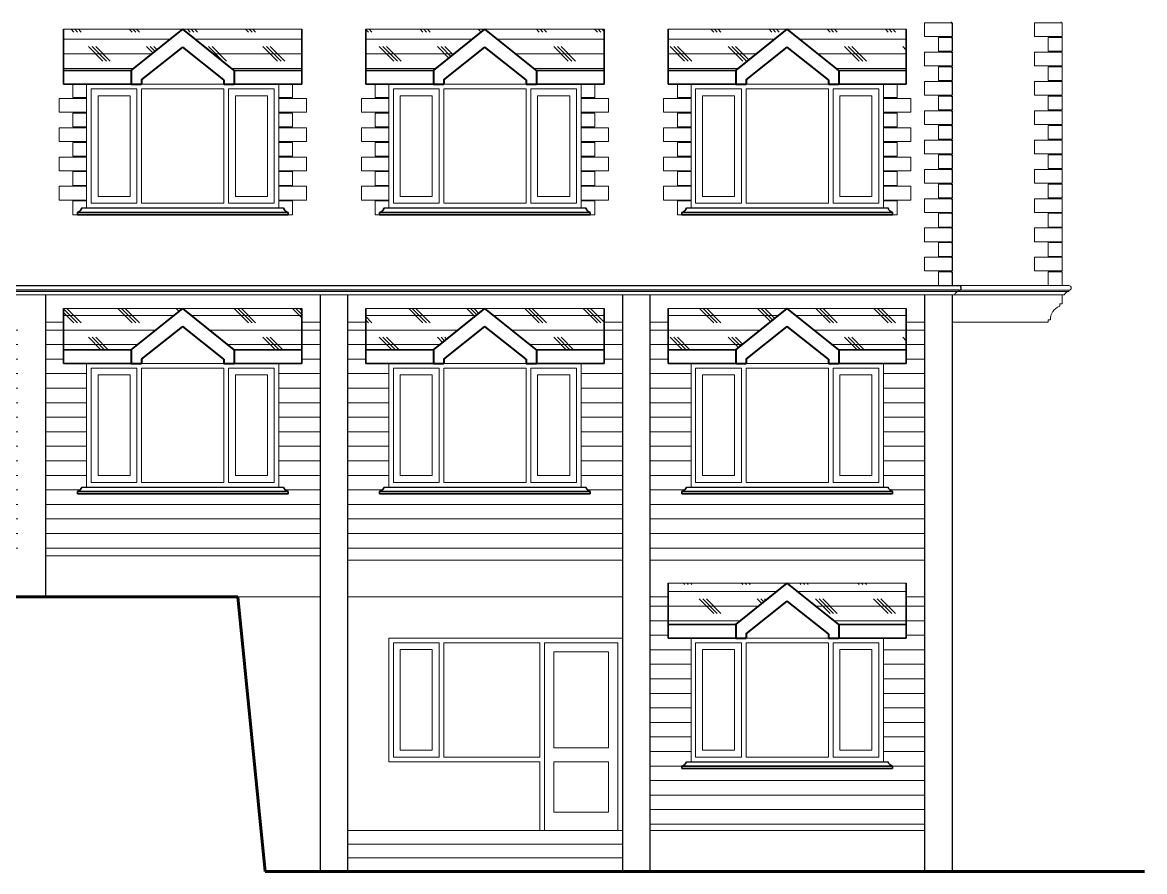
# Model space of a CAD drawing. Header units: millimetres. Extents: x -43527 to -16485, y 19062 to 36467.
# Drawn here: x -39069 to -37844, y 34730 to 35658 of the extents above; entities that cross this region are included whole.
import ezdxf

# ---------------------------------------------------------------- set-up
doc = ezdxf.new("R2010")
doc.units = ezdxf.units.MM
doc.header["$LTSCALE"] = 10
for name, color, linetype, lineweight in [('35', 140, 'Continuous', 35), ('ELE-1', 200, 'Continuous', 25), ('elevation', 2, 'Continuous', 20), ('TEXT', 6, 'Continuous', 25), ('THI.', 5, 'Continuous', 60), ('THIN', 241, 'Continuous', 5), ('THIN-2', 54, 'Continuous', 9), ('WALL', 4, 'Continuous', 40), ('WALL  HATCH', 8, 'Continuous', 5), ('WIN', 1, 'Continuous', 20)]:
    doc.layers.add(name, color=color, linetype=linetype, lineweight=lineweight)

msp = doc.modelspace()

# ---------------------------------------------------------------- hatches: boundary and pattern name
at = {"layer": 'THIN'}
h = msp.add_hatch(dxfattribs=at)
h.set_pattern_fill('CORK', color=256, scale=5, style=0)
h.set_pattern_definition([(0, (0, 0), (0, 15.875), []), (135, (7.938, -7.938), (-31.750014, -31.750014), [22.45065, -22.45065]), (135, (11.906, -7.938), (-31.750014, -31.750014), [22.45065, -22.45065]), (135, (15.875, -7.938), (-31.750014, -31.750014), [22.45065, -22.45065])])
h.paths.add_polyline_path([(-39883.992, 35650.359), (-40013.992, 35650.359), (-40013.992, 35605.359), (-39940.192, 35605.359)])
h.paths.add_polyline_path([(-39753.992, 35650.359), (-39883.992, 35650.359), (-39827.793, 35605.359), (-39753.992, 35605.359)])
h.paths.add_polyline_path([(-39553.992, 35650.359), (-39683.992, 35650.359), (-39683.992, 35605.359), (-39610.192, 35605.359)])
h.paths.add_polyline_path([(-39423.992, 35650.359), (-39553.992, 35650.359), (-39497.793, 35605.359), (-39423.992, 35605.359)])
h.paths.add_polyline_path([(-39223.992, 35650.359), (-39353.992, 35650.359), (-39353.992, 35605.359), (-39280.192, 35605.359)])
h.paths.add_polyline_path([(-39093.992, 35650.359), (-39223.992, 35650.359), (-39167.793, 35605.359), (-39093.992, 35605.359)])
h.paths.add_polyline_path([(-40108.992, 35650.359), (-40178.992, 35650.359), (-40122.793, 35605.359), (-40108.992, 35605.359)])
h.paths.add_polyline_path([(-40178.992, 35650.359), (-40248.992, 35650.359), (-40248.992, 35605.359), (-40235.192, 35605.359)])
h.paths.add_polyline_path([(-38893.992, 35650.359), (-39023.992, 35650.359), (-39023.992, 35605.359), (-38950.192, 35605.359)])
h.paths.add_polyline_path([(-38763.992, 35650.359), (-38893.992, 35650.359), (-38837.793, 35605.359), (-38763.992, 35605.359)])
h.paths.add_polyline_path([(-38563.992, 35650.359), (-38693.992, 35650.359), (-38693.992, 35605.359), (-38620.192, 35605.359)])
h.paths.add_polyline_path([(-38433.992, 35650.359), (-38563.992, 35650.359), (-38507.793, 35605.359), (-38433.992, 35605.359)])
h.paths.add_polyline_path([(-38233.992, 35650.359), (-38363.992, 35650.359), (-38363.992, 35605.359), (-38290.192, 35605.359)])
h.paths.add_polyline_path([(-38103.992, 35650.359), (-38233.992, 35650.359), (-38177.793, 35605.359), (-38103.992, 35605.359)])
h.paths.add_polyline_path([(-38103.992, 35345.359), (-38233.992, 35345.359), (-38177.793, 35300.359), (-38103.992, 35300.359)])
h.paths.add_polyline_path([(-38233.992, 35345.359), (-38363.992, 35345.359), (-38363.992, 35300.359), (-38290.192, 35300.359)])
h.paths.add_polyline_path([(-38433.992, 35345.359), (-38563.992, 35345.359), (-38507.793, 35300.359), (-38433.992, 35300.359)])
h.paths.add_polyline_path([(-38563.992, 35345.359), (-38693.992, 35345.359), (-38693.992, 35300.359), (-38620.192, 35300.359)])
h.paths.add_polyline_path([(-38233.992, 35045.359), (-38363.992, 35045.359), (-38363.992, 35000.359), (-38290.192, 35000.359)])
h.paths.add_polyline_path([(-38103.992, 35045.359), (-38233.992, 35045.359), (-38177.793, 35000.359), (-38103.992, 35000.359)])
h.paths.add_polyline_path([(-38763.992, 35345.359), (-38893.992, 35345.359), (-38837.793, 35300.359), (-38763.992, 35300.359)])
h.paths.add_polyline_path([(-38893.992, 35345.359), (-39023.992, 35345.359), (-39023.992, 35300.359), (-38950.192, 35300.359)])
h.paths.add_polyline_path([(-39093.992, 35345.359), (-39223.992, 35345.359), (-39167.793, 35300.359), (-39093.992, 35300.359)])
h.paths.add_polyline_path([(-39223.992, 35345.359), (-39353.992, 35345.359), (-39353.992, 35300.359), (-39280.192, 35300.359)])
h.paths.add_polyline_path([(-39423.992, 35345.359), (-39553.992, 35345.359), (-39497.793, 35300.359), (-39423.992, 35300.359)])
h.paths.add_polyline_path([(-39553.992, 35345.359), (-39683.992, 35345.359), (-39683.992, 35300.359), (-39610.192, 35300.359)])
h.paths.add_polyline_path([(-39753.992, 35345.359), (-39883.992, 35345.359), (-39827.793, 35300.359), (-39753.992, 35300.359)])
h.paths.add_polyline_path([(-39883.992, 35345.359), (-40013.992, 35345.359), (-40013.992, 35300.359), (-39940.192, 35300.359)])
h.paths.add_polyline_path([(-40108.992, 35345.359), (-40178.992, 35345.359), (-40122.793, 35300.359), (-40108.992, 35300.359)])
h.paths.add_polyline_path([(-40178.992, 35345.359), (-40248.992, 35345.359), (-40248.992, 35300.359), (-40235.192, 35300.359)])
at = {"layer": 'WALL  HATCH'}
h = msp.add_hatch(dxfattribs=at)
h.set_pattern_fill('LINE', color=256, scale=5, style=0)
h.paths.add_polyline_path([(-39403.992, 35330.359), (-39423.992, 35330.359), (-39423.992, 35300.359), (-39423.992, 35285.359), (-39448.992, 35285.359), (-39448.992, 35150.359), (-39443.992, 35150.359, 0.27214466), (-39438.992, 35145.359), (-39438.992, 35142.859), (-39668.992, 35142.859), (-39668.992, 35145.359, 0.27214466), (-39663.992, 35150.359), (-39658.992, 35150.359), (-39658.992, 35285.359), (-39683.992, 35285.359), (-39683.992, 35300.359), (-39683.992, 35330.359), (-39703.992, 35330.359), (-39703.992, 35075.359), (-39403.992, 35075.359)])
h.paths.add_polyline_path([(-39073.992, 35330.359), (-39093.992, 35330.359), (-39093.992, 35300.359), (-39093.992, 35285.359), (-39118.992, 35285.359), (-39118.992, 35150.359), (-39113.992, 35150.359, 0.27214466), (-39108.992, 35145.359), (-39108.992, 35142.859), (-39338.992, 35142.859), (-39338.992, 35145.359, 0.27214466), (-39333.992, 35150.359), (-39328.992, 35150.359), (-39328.992, 35285.359), (-39353.992, 35285.359), (-39353.992, 35300.359), (-39353.992, 35330.359), (-39373.992, 35330.359), (-39373.992, 35075.359), (-39073.992, 35075.359)])
h.paths.add_polyline_path([(-38743.992, 35330.359), (-38763.992, 35330.359), (-38763.992, 35300.359), (-38763.992, 35285.359), (-38788.992, 35285.359), (-38788.992, 35150.359), (-38783.992, 35150.359, 0.27214466), (-38778.992, 35145.359), (-38778.992, 35142.859), (-39008.992, 35142.859), (-39008.992, 35145.359, 0.27214466), (-39003.992, 35150.359), (-38998.992, 35150.359), (-38998.992, 35285.359), (-39023.992, 35285.359), (-39023.992, 35300.359), (-39023.992, 35330.359), (-39043.992, 35330.359), (-39043.992, 35075.359), (-38743.992, 35075.359)])
h = msp.add_hatch(dxfattribs=at)
h.set_pattern_fill('LINE', color=256, scale=5, style=0)
h.paths.add_polyline_path([(-38083.992, 35330.359), (-38103.992, 35330.359), (-38103.992, 35300.359), (-38103.992, 35285.359), (-38128.992, 35285.359), (-38128.992, 35150.359), (-38123.992, 35150.359, 0.27214466), (-38118.992, 35145.359), (-38118.992, 35142.859), (-38348.992, 35142.859), (-38348.992, 35145.359, 0.27214466), (-38343.992, 35150.359), (-38338.992, 35150.359), (-38338.992, 35285.359), (-38363.992, 35285.359), (-38363.992, 35300.359), (-38363.992, 35330.359), (-38383.992, 35330.359), (-38383.992, 35070.359), (-38083.992, 35070.359)])
h.paths.add_polyline_path([(-38413.992, 35330.359), (-38433.992, 35330.359), (-38433.992, 35300.359), (-38433.992, 35285.359), (-38458.992, 35285.359), (-38458.992, 35150.359), (-38453.992, 35150.359, 0.27214466), (-38448.992, 35145.359), (-38448.992, 35142.859), (-38678.992, 35142.859), (-38678.992, 35145.359, 0.27214466), (-38673.992, 35150.359), (-38668.992, 35150.359), (-38668.992, 35285.359), (-38693.992, 35285.359), (-38693.992, 35300.359), (-38693.992, 35330.359), (-38713.992, 35330.359), (-38713.992, 35070.359), (-38413.992, 35070.359)])
h.paths.add_polyline_path([(-38083.992, 35030.359), (-38103.992, 35030.359), (-38103.992, 35000.359), (-38103.992, 34985.359), (-38128.992, 34985.359), (-38128.992, 34850.359), (-38123.992, 34850.359, 0.27214466), (-38118.992, 34845.359), (-38118.992, 34842.859), (-38348.992, 34842.859), (-38348.992, 34845.359, 0.27214466), (-38343.992, 34850.359), (-38338.992, 34850.359), (-38338.992, 34985.359), (-38363.992, 34985.359), (-38363.992, 35000.359), (-38363.992, 35030.359), (-38383.992, 35030.359), (-38383.992, 34775.359), (-38083.992, 34775.359)])

# ---------------------------------------------------------------- linework, layer by layer
at = {"layer": '35'}
for p, q in [((-39023.992, 35605.359), (-39023.992, 35650.359)), ((-38763.992, 35605.359), (-38763.992, 35650.359)), ((-38693.992, 35605.359), (-38693.992, 35650.359)), ((-38433.992, 35605.359), (-38433.992, 35650.359)), ((-38363.992, 35605.359), (-38363.992, 35650.359)), ((-38103.992, 35605.359), (-38103.992, 35650.359)), ((-39023.992, 35605.359), (-39023.992, 35590.359)), ((-39023.992, 35605.359), (-38950.192, 35605.359)), ((-38837.793, 35605.359), (-38763.992, 35605.359)), ((-38763.992, 35605.359), (-38763.992, 35590.359)), ((-38693.992, 35605.359), (-38693.992, 35590.359)), ((-38693.992, 35605.359), (-38620.192, 35605.359)), ((-38507.793, 35605.359), (-38433.992, 35605.359)), ((-38433.992, 35605.359), (-38433.992, 35590.359)), ((-38363.992, 35605.359), (-38363.992, 35590.359)), ((-38363.992, 35605.359), (-38290.192, 35605.359)), ((-38177.793, 35605.359), (-38103.992, 35605.359)), ((-38103.992, 35605.359), (-38103.992, 35590.359)), ((-39023.992, 35590.359), (-38950.192, 35590.359)), ((-38998.992, 35590.359), (-38950.192, 35590.359)), ((-38837.793, 35590.359), (-38788.992, 35590.359)), ((-38837.793, 35590.359), (-38763.992, 35590.359)), ((-38693.992, 35590.359), (-38620.192, 35590.359)), ((-38668.992, 35590.359), (-38620.192, 35590.359)), ((-38507.793, 35590.359), (-38458.992, 35590.359)), ((-38507.793, 35590.359), (-38433.992, 35590.359)), ((-38363.992, 35590.359), (-38290.192, 35590.359)), ((-38338.992, 35590.359), (-38290.192, 35590.359)), ((-38177.793, 35590.359), (-38128.992, 35590.359)), ((-38177.793, 35590.359), (-38103.992, 35590.359)), ((-39008.992, 35450.359), (-38778.992, 35450.359)), ((-39008.992, 35450.359), (-39008.992, 35447.859)), ((-39008.992, 35447.859), (-38778.992, 35447.859)), ((-38778.992, 35450.359), (-38778.992, 35447.859)), ((-38678.992, 35450.359), (-38448.992, 35450.359)), ((-38678.992, 35450.359), (-38678.992, 35447.859)), ((-38678.992, 35447.859), (-38448.992, 35447.859)), ((-38448.992, 35450.359), (-38448.992, 35447.859)), ((-38348.992, 35450.359), (-38118.992, 35450.359)), ((-38348.992, 35450.359), (-38348.992, 35447.859)), ((-38348.992, 35447.859), (-38118.992, 35447.859)), ((-38118.992, 35450.359), (-38118.992, 35447.859)), ((-39023.992, 35300.359), (-39023.992, 35345.359)), ((-38763.992, 35300.359), (-38763.992, 35345.359)), ((-38693.992, 35300.359), (-38693.992, 35345.359)), ((-38433.992, 35300.359), (-38433.992, 35345.359)), ((-38363.992, 35300.359), (-38363.992, 35345.359)), ((-38103.992, 35300.359), (-38103.992, 35345.359)), ((-39023.992, 35300.359), (-39023.992, 35285.359)), ((-39023.992, 35300.359), (-38950.192, 35300.359)), ((-38837.793, 35300.359), (-38763.992, 35300.359)), ((-38763.992, 35300.359), (-38763.992, 35285.359)), ((-38693.992, 35300.359), (-38693.992, 35285.359)), ((-38693.992, 35300.359), (-38620.192, 35300.359)), ((-38507.793, 35300.359), (-38433.992, 35300.359)), ((-38433.992, 35300.359), (-38433.992, 35285.359)), ((-38363.992, 35300.359), (-38290.192, 35300.359)), ((-38363.992, 35300.359), (-38363.992, 35285.359)), ((-38177.793, 35300.359), (-38103.992, 35300.359)), ((-38103.992, 35300.359), (-38103.992, 35285.359)), ((-39023.992, 35285.359), (-38950.192, 35285.359)), ((-38998.992, 35285.359), (-38950.192, 35285.359)), ((-38837.793, 35285.359), (-38788.992, 35285.359)), ((-38837.793, 35285.359), (-38763.992, 35285.359)), ((-38693.992, 35285.359), (-38620.192, 35285.359)), ((-38668.992, 35285.359), (-38620.192, 35285.359)), ((-38507.793, 35285.359), (-38458.992, 35285.359)), ((-38507.793, 35285.359), (-38433.992, 35285.359)), ((-38363.992, 35285.359), (-38290.192, 35285.359)), ((-38177.793, 35285.359), (-38103.992, 35285.359)), ((-39008.992, 35145.359), (-38778.992, 35145.359)), ((-39008.992, 35145.359), (-39008.992, 35142.859)), ((-39008.992, 35142.859), (-38778.992, 35142.859)), ((-38778.992, 35145.359), (-38778.992, 35142.859)), ((-38678.992, 35145.359), (-38448.992, 35145.359)), ((-38678.992, 35145.359), (-38678.992, 35142.859)), ((-38678.992, 35142.859), (-38448.992, 35142.859)), ((-38448.992, 35145.359), (-38448.992, 35142.859)), ((-38348.992, 35145.359), (-38118.992, 35145.359)), ((-38348.992, 35145.359), (-38348.992, 35142.859)), ((-38348.992, 35142.859), (-38118.992, 35142.859)), ((-38118.992, 35145.359), (-38118.992, 35142.859)), ((-38363.992, 35000.359), (-38363.992, 35045.359)), ((-38103.992, 35000.359), (-38103.992, 35045.359)), ((-38363.992, 35000.359), (-38290.192, 35000.359)), ((-38363.992, 35000.359), (-38363.992, 34985.359)), ((-38177.793, 35000.359), (-38103.992, 35000.359)), ((-38103.992, 35000.359), (-38103.992, 34985.359)), ((-38363.992, 34985.359), (-38290.192, 34985.359)), ((-38338.992, 34985.359), (-38290.192, 34985.359)), ((-38177.793, 34985.359), (-38103.992, 34985.359)), ((-38177.793, 34985.359), (-38128.992, 34985.359)), ((-38348.992, 34845.359), (-38118.992, 34845.359)), ((-38348.992, 34845.359), (-38348.992, 34842.859)), ((-38348.992, 34842.859), (-38118.992, 34842.859)), ((-38118.992, 34845.359), (-38118.992, 34842.859))]:
    msp.add_line(p, q, dxfattribs=at)
for centre, start, end in [((-39010.745, 35457.112), 284.551912, 345.448088), ((-38777.239, 35457.112), 194.551912, 255.448088), ((-38680.745, 35457.112), 284.551912, 345.448088), ((-38447.239, 35457.112), 194.551912, 255.448088), ((-38350.745, 35457.112), 284.551912, 345.448088), ((-38117.239, 35457.112), 194.551912, 255.448088), ((-39010.745, 35152.112), 284.551912, 345.448088), ((-38777.239, 35152.112), 194.551912, 255.448088), ((-38680.745, 35152.112), 284.551912, 345.448088), ((-38447.239, 35152.112), 194.551912, 255.448088), ((-38350.745, 35152.112), 284.551912, 345.448088), ((-38117.239, 35152.112), 194.551912, 255.448088), ((-38350.745, 34852.112), 284.551912, 345.448088), ((-38117.239, 34852.112), 194.551912, 255.448088)]:
    msp.add_arc(centre, 6.977, start, end, dxfattribs=at)
at = {"layer": 'ELE-1'}
for p, q in [((-38054.992, 35658.359), (-38054.992, 35657.359)), ((-38054.992, 35657.359), (-38053.992, 35657.359)), ((-38053.992, 35657.359), (-38053.992, 35642.359)), ((-38053.992, 35652.561), (-38053.992, 35652.561)), ((-38054.992, 35642.359), (-38054.992, 35641.359)), ((-38054.992, 35642.359), (-38053.992, 35642.359)), ((-38054.992, 35641.359), (-38053.992, 35641.359)), ((-38053.992, 35641.359), (-38053.992, 35626.359)), ((-38054.992, 35626.359), (-38053.992, 35626.359)), ((-38054.992, 35626.359), (-38054.992, 35625.359)), ((-38054.992, 35625.359), (-38053.992, 35625.359)), ((-38053.992, 35625.359), (-38053.992, 35610.359)), ((-38054.992, 35610.359), (-38053.992, 35610.359)), ((-38054.992, 35610.359), (-38054.992, 35609.359)), ((-38054.992, 35609.359), (-38053.992, 35609.359)), ((-38053.992, 35609.359), (-38053.992, 35594.359)), ((-38054.992, 35594.359), (-38053.992, 35594.359)), ((-38054.992, 35594.359), (-38054.992, 35593.359)), ((-38054.992, 35593.359), (-38053.992, 35593.359)), ((-38053.992, 35593.359), (-38053.992, 35578.359)), ((-38054.992, 35578.359), (-38054.992, 35577.359)), ((-38054.992, 35578.359), (-38053.992, 35578.359)), ((-38054.992, 35577.359), (-38053.992, 35577.359)), ((-38053.992, 35577.359), (-38053.992, 35562.359)), ((-38054.992, 35562.359), (-38053.992, 35562.359)), ((-38054.992, 35562.359), (-38054.992, 35561.359)), ((-38054.992, 35561.359), (-38053.992, 35561.359)), ((-38053.992, 35561.359), (-38053.992, 35546.359)), ((-38054.992, 35546.359), (-38054.992, 35545.359)), ((-38054.992, 35546.359), (-38053.992, 35546.359)), ((-38054.992, 35545.359), (-38053.992, 35545.359)), ((-38053.992, 35545.359), (-38053.992, 35530.359)), ((-38054.992, 35530.359), (-38053.992, 35530.359)), ((-38054.992, 35530.359), (-38054.992, 35529.359)), ((-38054.992, 35529.359), (-38053.992, 35529.359)), ((-38053.992, 35529.359), (-38053.992, 35514.359)), ((-38054.992, 35514.359), (-38054.992, 35513.359)), ((-38054.992, 35514.359), (-38053.992, 35514.359)), ((-38054.992, 35513.359), (-38053.992, 35513.359)), ((-38053.992, 35513.359), (-38053.992, 35498.359)), ((-38054.992, 35498.359), (-38054.992, 35497.359)), ((-38054.992, 35498.359), (-38053.992, 35498.359)), ((-38054.992, 35497.359), (-38053.992, 35497.359)), ((-38053.992, 35497.359), (-38053.992, 35482.359)), ((-38054.992, 35482.359), (-38054.992, 35481.359)), ((-38054.992, 35482.359), (-38053.992, 35482.359)), ((-38054.992, 35481.359), (-38053.992, 35481.359)), ((-38053.992, 35481.359), (-38053.992, 35466.359)), ((-38054.992, 35466.359), (-38054.992, 35465.359)), ((-38054.992, 35466.359), (-38053.992, 35466.359)), ((-38054.992, 35465.359), (-38053.992, 35465.359)), ((-38053.992, 35465.359), (-38053.992, 35450.359)), ((-38054.992, 35450.359), (-38054.992, 35449.359)), ((-38054.992, 35450.359), (-38053.992, 35450.359)), ((-38054.992, 35449.359), (-38053.992, 35449.359)), ((-38053.992, 35449.359), (-38053.992, 35434.359)), ((-38054.992, 35434.359), (-38054.992, 35433.359)), ((-38054.992, 35434.359), (-38053.992, 35434.359)), ((-38054.992, 35433.359), (-38053.992, 35433.359)), ((-38053.992, 35433.359), (-38053.992, 35418.359)), ((-38054.992, 35418.359), (-38053.992, 35418.359)), ((-38054.992, 35418.359), (-38054.992, 35417.359)), ((-38054.992, 35417.359), (-38053.992, 35417.359)), ((-38053.992, 35417.359), (-38053.992, 35402.359)), ((-38054.992, 35402.359), (-38053.992, 35402.359)), ((-38054.992, 35402.359), (-38054.992, 35401.359)), ((-38054.992, 35401.359), (-38053.992, 35401.359)), ((-38053.992, 35401.359), (-38053.992, 35386.359)), ((-38054.992, 35386.359), (-38053.992, 35386.359)), ((-38054.992, 35386.359), (-38054.992, 35385.359)), ((-38054.992, 35385.359), (-38053.992, 35385.359)), ((-38053.992, 35385.359), (-38053.992, 35370.359)), ((-40071.492, 35370.359), (-38046.492, 35370.359)), ((-38046.492, 35365.359), (-40071.492, 35365.359)), ((-39043.992, 35360.359), (-39043.992, 35030.359)), ((-38743.992, 35360.359), (-38743.992, 34730.359)), ((-38713.992, 35360.359), (-38713.992, 34730.359)), ((-38413.992, 35360.359), (-38413.992, 34730.359)), ((-38383.992, 35360.359), (-38383.992, 34730.359)), ((-38083.992, 35360.359), (-38083.992, 34730.359)), ((-38053.992, 35360.359), (-38053.992, 34730.359))]:
    msp.add_line(p, q, dxfattribs=at)
msp.add_arc((-38046.492, 35367.859), 2.5, 270, 90, dxfattribs=at)
at = {"layer": 'elevation'}
for p, q in [((-37934.992, 35658.359), (-37934.992, 35657.359)), ((-37934.992, 35657.359), (-37933.992, 35657.359)), ((-37933.992, 35657.359), (-37933.992, 35642.359)), ((-38763.992, 35650.359), (-39023.992, 35650.359)), ((-38433.992, 35650.359), (-38693.992, 35650.359)), ((-38103.992, 35650.359), (-38363.992, 35650.359)), ((-37934.992, 35642.359), (-37933.992, 35642.359)), ((-37934.992, 35642.359), (-37934.992, 35641.359)), ((-37934.992, 35641.359), (-37933.992, 35641.359)), ((-37933.992, 35641.359), (-37933.992, 35626.359)), ((-37934.992, 35626.359), (-37934.992, 35625.359)), ((-37934.992, 35626.359), (-37933.992, 35626.359)), ((-37934.992, 35625.359), (-37933.992, 35625.359)), ((-37933.992, 35625.359), (-37933.992, 35610.359)), ((-37934.992, 35610.359), (-37934.992, 35609.359)), ((-37934.992, 35610.359), (-37933.992, 35610.359)), ((-37934.992, 35609.359), (-37933.992, 35609.359)), ((-37933.992, 35609.359), (-37933.992, 35594.359)), ((-37934.992, 35594.359), (-37934.992, 35593.359)), ((-37934.992, 35594.359), (-37933.992, 35594.359)), ((-37934.992, 35593.359), (-37933.992, 35593.359)), ((-37933.992, 35593.359), (-37933.992, 35578.359)), ((-37934.992, 35578.359), (-37933.992, 35578.359)), ((-37934.992, 35578.359), (-37934.992, 35577.359)), ((-37934.992, 35577.359), (-37933.992, 35577.359)), ((-37933.992, 35577.359), (-37933.992, 35562.359)), ((-37934.992, 35562.359), (-37934.992, 35561.359)), ((-37934.992, 35562.359), (-37933.992, 35562.359)), ((-37934.992, 35561.359), (-37933.992, 35561.359)), ((-37933.992, 35561.359), (-37933.992, 35546.359)), ((-37934.992, 35546.359), (-37934.992, 35545.359)), ((-37934.992, 35546.359), (-37933.992, 35546.359)), ((-37934.992, 35545.359), (-37933.992, 35545.359)), ((-37933.992, 35545.359), (-37933.992, 35530.359)), ((-37934.992, 35530.359), (-37934.992, 35529.359)), ((-37934.992, 35530.359), (-37933.992, 35530.359)), ((-37934.992, 35529.359), (-37933.992, 35529.359)), ((-37933.992, 35529.359), (-37933.992, 35514.359)), ((-37934.992, 35514.359), (-37933.992, 35514.359)), ((-37934.992, 35514.359), (-37934.992, 35513.359)), ((-37934.992, 35513.359), (-37933.992, 35513.359)), ((-37933.992, 35513.359), (-37933.992, 35498.359)), ((-37934.992, 35498.359), (-37933.992, 35498.359)), ((-37934.992, 35498.359), (-37934.992, 35497.359)), ((-37934.992, 35497.359), (-37933.992, 35497.359)), ((-37933.992, 35497.359), (-37933.992, 35482.359)), ((-37934.992, 35482.359), (-37933.992, 35482.359)), ((-37934.992, 35482.359), (-37934.992, 35481.359)), ((-37934.992, 35481.359), (-37933.992, 35481.359)), ((-37933.992, 35481.359), (-37933.992, 35466.359)), ((-38788.992, 35455.359), (-38998.992, 35455.359)), ((-38458.992, 35455.359), (-38668.992, 35455.359)), ((-38128.992, 35455.359), (-38338.992, 35455.359)), ((-37934.992, 35466.359), (-37933.992, 35466.359)), ((-37934.992, 35466.359), (-37934.992, 35465.359)), ((-37934.992, 35465.359), (-37933.992, 35465.359)), ((-37933.992, 35465.359), (-37933.992, 35450.359)), ((-37934.992, 35450.359), (-37933.992, 35450.359)), ((-37934.992, 35450.359), (-37934.992, 35449.359)), ((-37934.992, 35449.359), (-37933.992, 35449.359)), ((-37933.992, 35449.359), (-37933.992, 35434.359)), ((-37934.992, 35434.359), (-37933.992, 35434.359)), ((-37934.992, 35434.359), (-37934.992, 35433.359)), ((-37934.992, 35433.359), (-37933.992, 35433.359)), ((-37933.992, 35433.359), (-37933.992, 35418.359)), ((-37934.992, 35418.359), (-37934.992, 35417.359)), ((-37934.992, 35418.359), (-37933.992, 35418.359)), ((-37934.992, 35417.359), (-37933.992, 35417.359)), ((-37933.992, 35417.359), (-37933.992, 35402.359)), ((-37934.992, 35402.359), (-37934.992, 35401.359)), ((-37934.992, 35402.359), (-37933.992, 35402.359)), ((-37934.992, 35401.359), (-37933.992, 35401.359)), ((-37933.992, 35401.359), (-37933.992, 35386.359)), ((-37934.992, 35386.359), (-37934.992, 35385.359)), ((-37934.992, 35386.359), (-37933.992, 35386.359)), ((-37934.992, 35385.359), (-37933.992, 35385.359)), ((-37933.992, 35385.359), (-37933.992, 35370.359)), ((-38046.492, 35370.359), (-37926.492, 35370.359)), ((-38046.492, 35364.109), (-40071.492, 35364.109)), ((-40063.992, 35360.359), (-38051.492, 35360.359)), ((-38053.992, 35360.359), (-38051.492, 35360.359)), ((-38051.492, 35360.359), (-37931.492, 35360.359)), ((-37926.492, 35365.359), (-38046.492, 35365.359)), ((-38046.492, 35365.359), (-38046.492, 35364.109)), ((-37926.492, 35364.109), (-38046.492, 35364.109)), ((-37933.992, 35350.359), (-37933.992, 35360.359)), ((-37926.492, 35365.359), (-37926.492, 35364.109)), ((-38763.992, 35345.359), (-39023.992, 35345.359)), ((-38433.992, 35345.359), (-38693.992, 35345.359)), ((-38103.992, 35345.359), (-38363.992, 35345.359)), ((-37936.492, 35347.859), (-37936.492, 35350.359)), ((-37936.492, 35350.359), (-37933.992, 35350.359)), ((-37948.992, 35330.359), (-37948.992, 35332.859)), ((-37948.992, 35332.859), (-37946.492, 35332.859)), ((-39043.423, 35330.359), (-39023.423, 35330.359)), ((-38743.423, 35330.359), (-38763.423, 35330.359)), ((-38713.992, 35330.359), (-38693.992, 35330.359)), ((-38413.992, 35330.359), (-38433.992, 35330.359)), ((-38383.992, 35330.359), (-38363.992, 35330.359)), ((-38083.992, 35330.359), (-38103.992, 35330.359)), ((-38053.992, 35330.359), (-37948.992, 35330.359)), ((-38788.992, 35150.359), (-38998.992, 35150.359)), ((-38458.992, 35150.359), (-38668.992, 35150.359)), ((-38128.992, 35150.359), (-38338.992, 35150.359)), ((-38713.992, 35070.359), (-38413.992, 35070.359)), ((-38383.992, 35070.359), (-38083.992, 35070.359)), ((-38103.992, 35045.359), (-38363.992, 35045.359)), ((-38833.992, 35030.359), (-38743.992, 35030.359)), ((-38713.992, 35030.359), (-38413.992, 35030.359)), ((-38383.992, 35030.359), (-38363.992, 35030.359)), ((-38103.992, 35030.359), (-38083.992, 35030.359)), ((-38713.992, 34775.359), (-38413.992, 34775.359)), ((-38713.992, 34760.359), (-38413.992, 34760.359)), ((-38713.992, 34745.359), (-38413.992, 34745.359))]:
    msp.add_line(p, q, dxfattribs=at)
for centre, radius, start, end in [((-37926.492, 35367.859), 2.5, 270, 90), ((-38046.004, 35358.25), 5.88, 94.764372, 158.975424), ((-37926.004, 35358.25), 5.88, 94.764372, 158.975424), ((-37931.872, 35333.946), 14.66, 108.369372, 184.250493)]:
    msp.add_arc(centre, radius, start, end, dxfattribs=at)
at = {"layer": 'TEXT'}
for p, q in [((-39003.992, 35455.359), (-38783.992, 35455.359)), ((-38673.992, 35455.359), (-38453.992, 35455.359)), ((-38343.992, 35455.359), (-38123.992, 35455.359)), ((-39003.992, 35150.359), (-38783.992, 35150.359)), ((-38673.992, 35150.359), (-38453.992, 35150.359)), ((-38343.992, 35150.359), (-38123.992, 35150.359)), ((-38343.992, 34850.359), (-38123.992, 34850.359))]:
    msp.add_line(p, q, dxfattribs=at)
at = {"layer": 'THI.'}
for p, q in [((-40738.992, 35030.359), (-38833.992, 35030.359)), ((-38833.992, 35030.359), (-38803.992, 34730.359)), ((-38803.992, 34730.359), (-37843.891, 34730.359))]:
    msp.add_line(p, q, dxfattribs=at)
at = {"layer": 'THIN-2'}
for p, q in [((-38986.492, 35577.859), (-38986.492, 35467.859)), ((-38986.492, 35577.859), (-38951.492, 35577.859)), ((-38951.492, 35577.859), (-38951.492, 35467.859)), ((-38836.492, 35577.859), (-38836.492, 35467.859)), ((-38836.492, 35577.859), (-38801.492, 35577.859)), ((-38801.492, 35577.859), (-38801.492, 35467.859)), ((-38656.492, 35577.859), (-38656.492, 35467.859)), ((-38656.492, 35577.859), (-38621.492, 35577.859)), ((-38621.492, 35577.859), (-38621.492, 35467.859)), ((-38506.492, 35577.859), (-38506.492, 35467.859)), ((-38506.492, 35577.859), (-38471.492, 35577.859)), ((-38471.492, 35577.859), (-38471.492, 35467.859)), ((-38326.492, 35577.859), (-38326.492, 35467.859)), ((-38326.492, 35577.859), (-38291.492, 35577.859)), ((-38291.492, 35577.859), (-38291.492, 35467.859)), ((-38176.492, 35577.859), (-38176.492, 35467.859)), ((-38176.492, 35577.859), (-38141.492, 35577.859)), ((-38141.492, 35577.859), (-38141.492, 35467.859)), ((-38986.492, 35467.859), (-38951.492, 35467.859)), ((-38836.492, 35467.859), (-38801.492, 35467.859)), ((-38656.492, 35467.859), (-38621.492, 35467.859)), ((-38506.492, 35467.859), (-38471.492, 35467.859)), ((-38326.492, 35467.859), (-38291.492, 35467.859)), ((-38176.492, 35467.859), (-38141.492, 35467.859)), ((-38986.492, 35272.859), (-38951.492, 35272.859)), ((-38986.492, 35272.859), (-38986.492, 35162.859)), ((-38951.492, 35272.859), (-38951.492, 35162.859)), ((-38836.492, 35272.859), (-38801.492, 35272.859)), ((-38836.492, 35272.859), (-38836.492, 35162.859)), ((-38801.492, 35272.859), (-38801.492, 35162.859)), ((-38656.492, 35272.859), (-38621.492, 35272.859)), ((-38656.492, 35272.859), (-38656.492, 35162.859)), ((-38621.492, 35272.859), (-38621.492, 35162.859)), ((-38506.492, 35272.859), (-38471.492, 35272.859)), ((-38506.492, 35272.859), (-38506.492, 35162.859)), ((-38471.492, 35272.859), (-38471.492, 35162.859)), ((-38326.492, 35272.859), (-38291.492, 35272.859)), ((-38326.492, 35272.859), (-38326.492, 35162.859)), ((-38291.492, 35272.859), (-38291.492, 35162.859)), ((-38176.492, 35272.859), (-38141.492, 35272.859)), ((-38176.492, 35272.859), (-38176.492, 35162.859)), ((-38141.492, 35272.859), (-38141.492, 35162.859)), ((-38986.492, 35162.859), (-38951.492, 35162.859)), ((-38836.492, 35162.859), (-38801.492, 35162.859)), ((-38656.492, 35162.859), (-38621.492, 35162.859)), ((-38506.492, 35162.859), (-38471.492, 35162.859)), ((-38326.492, 35162.859), (-38291.492, 35162.859)), ((-38176.492, 35162.859), (-38141.492, 35162.859)), ((-39043.992, 35075.359), (-38743.992, 35075.359)), ((-38656.492, 34972.859), (-38656.492, 34862.859)), ((-38656.492, 34972.859), (-38621.492, 34972.859)), ((-38621.492, 34972.859), (-38621.492, 34862.859)), ((-38428.992, 34970.359), (-38488.992, 34970.359)), ((-38488.992, 34970.359), (-38488.992, 34865.359)), ((-38428.992, 34970.359), (-38428.992, 34865.359)), ((-38326.492, 34972.859), (-38326.492, 34862.859)), ((-38326.492, 34972.859), (-38291.492, 34972.859)), ((-38291.492, 34972.859), (-38291.492, 34862.859)), ((-38176.492, 34972.859), (-38176.492, 34862.859)), ((-38176.492, 34972.859), (-38141.492, 34972.859)), ((-38141.492, 34972.859), (-38141.492, 34862.859)), ((-38656.492, 34862.859), (-38621.492, 34862.859)), ((-38488.992, 34865.359), (-38428.992, 34865.359)), ((-38326.492, 34862.859), (-38291.492, 34862.859)), ((-38176.492, 34862.859), (-38141.492, 34862.859)), ((-38488.992, 34850.359), (-38488.992, 34795.359)), ((-38488.992, 34850.359), (-38428.992, 34850.359)), ((-38428.992, 34850.359), (-38428.992, 34795.359)), ((-38488.992, 34795.359), (-38428.992, 34795.359)), ((-38383.992, 34775.359), (-38083.992, 34775.359))]:
    msp.add_line(p, q, dxfattribs=at)
at = {"layer": 'WALL'}
for p, q in [((-38950.192, 35605.359), (-38893.992, 35650.359)), ((-38837.793, 35605.359), (-38893.992, 35650.359)), ((-38620.192, 35605.359), (-38563.992, 35650.359)), ((-38507.793, 35605.359), (-38563.992, 35650.359)), ((-38290.192, 35605.359), (-38233.992, 35650.359)), ((-38177.793, 35605.359), (-38233.992, 35650.359)), ((-38939.006, 35595.173), (-38893.992, 35630.719)), ((-38848.979, 35595.173), (-38893.992, 35630.719)), ((-38609.006, 35595.173), (-38563.992, 35630.719)), ((-38518.979, 35595.173), (-38563.992, 35630.719)), ((-38279.006, 35595.173), (-38233.992, 35630.719)), ((-38188.979, 35595.173), (-38233.992, 35630.719)), ((-38950.192, 35605.359), (-38950.192, 35590.359)), ((-38837.793, 35605.359), (-38837.793, 35590.359)), ((-38620.192, 35605.359), (-38620.192, 35590.359)), ((-38507.793, 35605.359), (-38507.793, 35590.359)), ((-38290.192, 35605.359), (-38290.192, 35590.359)), ((-38177.793, 35605.359), (-38177.793, 35590.359)), ((-38950.192, 35590.359), (-38939.006, 35590.359)), ((-38939.006, 35595.173), (-38939.006, 35590.359)), ((-38848.979, 35595.173), (-38848.979, 35590.359)), ((-38848.979, 35590.359), (-38837.793, 35590.359)), ((-38620.192, 35590.359), (-38609.006, 35590.359)), ((-38609.006, 35595.173), (-38609.006, 35590.359)), ((-38518.979, 35595.173), (-38518.979, 35590.359)), ((-38518.979, 35590.359), (-38507.793, 35590.359)), ((-38290.192, 35590.359), (-38279.006, 35590.359)), ((-38279.006, 35595.173), (-38279.006, 35590.359)), ((-38188.979, 35595.173), (-38188.979, 35590.359)), ((-38188.979, 35590.359), (-38177.793, 35590.359)), ((-38950.192, 35300.359), (-38893.992, 35345.359)), ((-38837.793, 35300.359), (-38893.992, 35345.359)), ((-38620.192, 35300.359), (-38563.992, 35345.359)), ((-38507.793, 35300.359), (-38563.992, 35345.359)), ((-38290.192, 35300.359), (-38233.992, 35345.359)), ((-38177.793, 35300.359), (-38233.992, 35345.359)), ((-38939.006, 35290.173), (-38893.992, 35325.719)), ((-38848.979, 35290.173), (-38893.992, 35325.719)), ((-38609.006, 35290.173), (-38563.992, 35325.719)), ((-38518.979, 35290.173), (-38563.992, 35325.719)), ((-38279.006, 35290.173), (-38233.992, 35325.719)), ((-38188.979, 35290.173), (-38233.992, 35325.719)), ((-38950.192, 35300.359), (-38950.192, 35285.359)), ((-38837.793, 35300.359), (-38837.793, 35285.359)), ((-38620.192, 35300.359), (-38620.192, 35285.359)), ((-38507.793, 35300.359), (-38507.793, 35285.359)), ((-38290.192, 35300.359), (-38290.192, 35285.359)), ((-38177.793, 35300.359), (-38177.793, 35285.359)), ((-38950.192, 35285.359), (-38939.006, 35285.359)), ((-38939.006, 35290.173), (-38939.006, 35285.359)), ((-38848.979, 35290.173), (-38848.979, 35285.359)), ((-38848.979, 35285.359), (-38837.793, 35285.359)), ((-38620.192, 35285.359), (-38609.006, 35285.359)), ((-38609.006, 35290.173), (-38609.006, 35285.359)), ((-38518.979, 35290.173), (-38518.979, 35285.359)), ((-38518.979, 35285.359), (-38507.793, 35285.359)), ((-38290.192, 35285.359), (-38279.006, 35285.359)), ((-38279.006, 35290.173), (-38279.006, 35285.359)), ((-38188.979, 35290.173), (-38188.979, 35285.359)), ((-38188.979, 35285.359), (-38177.793, 35285.359)), ((-38290.192, 35000.359), (-38233.992, 35045.359)), ((-38177.793, 35000.359), (-38233.992, 35045.359)), ((-38279.006, 34990.173), (-38233.992, 35025.719)), ((-38188.979, 34990.173), (-38233.992, 35025.719)), ((-38290.192, 35000.359), (-38290.192, 34985.359)), ((-38279.006, 34990.173), (-38279.006, 34985.359)), ((-38188.979, 34990.173), (-38188.979, 34985.359)), ((-38177.793, 35000.359), (-38177.793, 34985.359)), ((-38290.192, 34985.359), (-38279.006, 34985.359)), ((-38188.979, 34985.359), (-38177.793, 34985.359))]:
    msp.add_line(p, q, dxfattribs=at)
at = {"layer": 'WALL  HATCH'}
for p, q in [((-38083.992, 35657.359), (-38083.992, 35642.359)), ((-38083.992, 35657.359), (-38053.992, 35657.359)), ((-37963.992, 35657.359), (-37933.992, 35657.359)), ((-37963.992, 35657.359), (-37963.992, 35642.359)), ((-37933.992, 35652.561), (-37933.992, 35652.561)), ((-38083.992, 35642.359), (-38053.992, 35642.359)), ((-38068.992, 35641.359), (-38068.992, 35626.359)), ((-38068.992, 35641.359), (-38053.992, 35641.359)), ((-37963.992, 35642.359), (-37933.992, 35642.359)), ((-37948.992, 35641.359), (-37933.992, 35641.359)), ((-37948.992, 35641.359), (-37948.992, 35626.359)), ((-38068.992, 35626.359), (-38053.992, 35626.359)), ((-37948.992, 35626.359), (-37933.992, 35626.359)), ((-38083.992, 35625.359), (-38053.992, 35625.359)), ((-38083.992, 35625.359), (-38083.992, 35610.359)), ((-37963.992, 35625.359), (-37963.992, 35610.359)), ((-37963.992, 35625.359), (-37933.992, 35625.359)), ((-38083.992, 35610.359), (-38053.992, 35610.359)), ((-38068.992, 35609.359), (-38053.992, 35609.359)), ((-38068.992, 35609.359), (-38068.992, 35594.359)), ((-37963.992, 35610.359), (-37933.992, 35610.359)), ((-37948.992, 35609.359), (-37948.992, 35594.359)), ((-37948.992, 35609.359), (-37933.992, 35609.359)), ((-39013.992, 35590.359), (-39013.992, 35575.859)), ((-38773.992, 35590.359), (-38773.992, 35575.859)), ((-38683.992, 35590.359), (-38683.992, 35575.859)), ((-38443.992, 35590.359), (-38443.992, 35575.859)), ((-38353.992, 35590.359), (-38353.992, 35575.859)), ((-38113.992, 35590.359), (-38113.992, 35575.859)), ((-38083.992, 35593.359), (-38053.992, 35593.359)), ((-38083.992, 35593.359), (-38083.992, 35578.359)), ((-38068.992, 35594.359), (-38053.992, 35594.359)), ((-37963.992, 35593.359), (-37963.992, 35578.359)), ((-37963.992, 35593.359), (-37933.992, 35593.359)), ((-37948.992, 35594.359), (-37933.992, 35594.359)), ((-38083.992, 35578.359), (-38053.992, 35578.359)), ((-38068.992, 35577.359), (-38053.992, 35577.359)), ((-38068.992, 35577.359), (-38068.992, 35562.359)), ((-37963.992, 35578.359), (-37933.992, 35578.359)), ((-37948.992, 35577.359), (-37948.992, 35562.359)), ((-37948.992, 35577.359), (-37933.992, 35577.359)), ((-39028.992, 35574.859), (-38998.992, 35574.859)), ((-39028.992, 35574.859), (-39028.992, 35559.859)), ((-39013.992, 35575.859), (-38998.992, 35575.859)), ((-38773.992, 35575.859), (-38788.992, 35575.859)), ((-38758.992, 35574.859), (-38788.992, 35574.859)), ((-38758.992, 35574.859), (-38758.992, 35559.859)), ((-38698.992, 35574.859), (-38668.992, 35574.859)), ((-38698.992, 35574.859), (-38698.992, 35559.859)), ((-38683.992, 35575.859), (-38668.992, 35575.859)), ((-38443.992, 35575.859), (-38458.992, 35575.859)), ((-38428.992, 35574.859), (-38458.992, 35574.859)), ((-38428.992, 35574.859), (-38428.992, 35559.859)), ((-38368.992, 35574.859), (-38338.992, 35574.859)), ((-38368.992, 35574.859), (-38368.992, 35559.859)), ((-38353.992, 35575.859), (-38338.992, 35575.859)), ((-38113.992, 35575.859), (-38128.992, 35575.859)), ((-38098.992, 35574.859), (-38128.992, 35574.859)), ((-38098.992, 35574.859), (-38098.992, 35559.859)), ((-39028.992, 35559.859), (-38998.992, 35559.859)), ((-39013.992, 35558.859), (-39013.992, 35543.859)), ((-39013.992, 35558.859), (-38998.992, 35558.859)), ((-38758.992, 35559.859), (-38788.992, 35559.859)), ((-38773.992, 35558.859), (-38788.992, 35558.859)), ((-38773.992, 35558.859), (-38773.992, 35543.859)), ((-38698.992, 35559.859), (-38668.992, 35559.859)), ((-38683.992, 35558.859), (-38683.992, 35543.859)), ((-38683.992, 35558.859), (-38668.992, 35558.859)), ((-38428.992, 35559.859), (-38458.992, 35559.859)), ((-38443.992, 35558.859), (-38458.992, 35558.859)), ((-38443.992, 35558.859), (-38443.992, 35543.859)), ((-38368.992, 35559.859), (-38338.992, 35559.859)), ((-38353.992, 35558.859), (-38353.992, 35543.859)), ((-38353.992, 35558.859), (-38338.992, 35558.859)), ((-38098.992, 35559.859), (-38128.992, 35559.859)), ((-38113.992, 35558.859), (-38128.992, 35558.859)), ((-38113.992, 35558.859), (-38113.992, 35543.859)), ((-38083.992, 35561.359), (-38083.992, 35546.359)), ((-38083.992, 35561.359), (-38053.992, 35561.359)), ((-38068.992, 35562.359), (-38053.992, 35562.359)), ((-37963.992, 35561.359), (-37963.992, 35546.359)), ((-37963.992, 35561.359), (-37933.992, 35561.359)), ((-37948.992, 35562.359), (-37933.992, 35562.359)), ((-39028.992, 35542.859), (-39028.992, 35527.859)), ((-39028.992, 35542.859), (-38998.992, 35542.859)), ((-39013.992, 35543.859), (-38998.992, 35543.859)), ((-38773.992, 35543.859), (-38788.992, 35543.859)), ((-38758.992, 35542.859), (-38788.992, 35542.859)), ((-38758.992, 35542.859), (-38758.992, 35527.859)), ((-38698.992, 35542.859), (-38698.992, 35527.859)), ((-38698.992, 35542.859), (-38668.992, 35542.859)), ((-38683.992, 35543.859), (-38668.992, 35543.859)), ((-38443.992, 35543.859), (-38458.992, 35543.859)), ((-38428.992, 35542.859), (-38458.992, 35542.859)), ((-38428.992, 35542.859), (-38428.992, 35527.859)), ((-38368.992, 35542.859), (-38368.992, 35527.859)), ((-38368.992, 35542.859), (-38338.992, 35542.859)), ((-38353.992, 35543.859), (-38338.992, 35543.859)), ((-38113.992, 35543.859), (-38128.992, 35543.859)), ((-38098.992, 35542.859), (-38128.992, 35542.859)), ((-38098.992, 35542.859), (-38098.992, 35527.859)), ((-38083.992, 35546.359), (-38053.992, 35546.359)), ((-38068.992, 35545.359), (-38068.992, 35530.359)), ((-38068.992, 35545.359), (-38053.992, 35545.359)), ((-37963.992, 35546.359), (-37933.992, 35546.359)), ((-37948.992, 35545.359), (-37933.992, 35545.359)), ((-37948.992, 35545.359), (-37948.992, 35530.359)), ((-38083.992, 35529.359), (-38083.992, 35514.359)), ((-38083.992, 35529.359), (-38053.992, 35529.359)), ((-38068.992, 35530.359), (-38053.992, 35530.359)), ((-37963.992, 35529.359), (-37933.992, 35529.359)), ((-37963.992, 35529.359), (-37963.992, 35514.359)), ((-37948.992, 35530.359), (-37933.992, 35530.359)), ((-39028.992, 35527.859), (-38998.992, 35527.859)), ((-39013.992, 35526.859), (-38998.992, 35526.859)), ((-39013.992, 35526.859), (-39013.992, 35511.859)), ((-38758.992, 35527.859), (-38788.992, 35527.859)), ((-38773.992, 35526.859), (-38788.992, 35526.859)), ((-38773.992, 35526.859), (-38773.992, 35511.859)), ((-38698.992, 35527.859), (-38668.992, 35527.859)), ((-38683.992, 35526.859), (-38668.992, 35526.859)), ((-38683.992, 35526.859), (-38683.992, 35511.859)), ((-38428.992, 35527.859), (-38458.992, 35527.859)), ((-38443.992, 35526.859), (-38458.992, 35526.859)), ((-38443.992, 35526.859), (-38443.992, 35511.859)), ((-38368.992, 35527.859), (-38338.992, 35527.859)), ((-38353.992, 35526.859), (-38338.992, 35526.859)), ((-38353.992, 35526.859), (-38353.992, 35511.859)), ((-38098.992, 35527.859), (-38128.992, 35527.859)), ((-38113.992, 35526.859), (-38128.992, 35526.859)), ((-38113.992, 35526.859), (-38113.992, 35511.859)), ((-39028.992, 35510.859), (-39028.992, 35495.859)), ((-39028.992, 35510.859), (-38998.992, 35510.859)), ((-39013.992, 35511.859), (-38998.992, 35511.859)), ((-38773.992, 35511.859), (-38788.992, 35511.859)), ((-38758.992, 35510.859), (-38788.992, 35510.859)), ((-38758.992, 35510.859), (-38758.992, 35495.859)), ((-38698.992, 35510.859), (-38698.992, 35495.859)), ((-38698.992, 35510.859), (-38668.992, 35510.859)), ((-38683.992, 35511.859), (-38668.992, 35511.859)), ((-38443.992, 35511.859), (-38458.992, 35511.859)), ((-38428.992, 35510.859), (-38458.992, 35510.859)), ((-38428.992, 35510.859), (-38428.992, 35495.859)), ((-38368.992, 35510.859), (-38368.992, 35495.859)), ((-38368.992, 35510.859), (-38338.992, 35510.859)), ((-38353.992, 35511.859), (-38338.992, 35511.859)), ((-38113.992, 35511.859), (-38128.992, 35511.859)), ((-38098.992, 35510.859), (-38128.992, 35510.859)), ((-38098.992, 35510.859), (-38098.992, 35495.859)), ((-38083.992, 35514.359), (-38053.992, 35514.359)), ((-38068.992, 35513.359), (-38068.992, 35498.359)), ((-38068.992, 35513.359), (-38053.992, 35513.359)), ((-37963.992, 35514.359), (-37933.992, 35514.359)), ((-37948.992, 35513.359), (-37933.992, 35513.359)), ((-37948.992, 35513.359), (-37948.992, 35498.359)), ((-39028.992, 35495.859), (-38998.992, 35495.859)), ((-39013.992, 35494.859), (-38998.992, 35494.859)), ((-39013.992, 35494.859), (-39013.992, 35479.859)), ((-38758.992, 35495.859), (-38788.992, 35495.859)), ((-38773.992, 35494.859), (-38788.992, 35494.859)), ((-38773.992, 35494.859), (-38773.992, 35479.859)), ((-38698.992, 35495.859), (-38668.992, 35495.859)), ((-38683.992, 35494.859), (-38668.992, 35494.859)), ((-38683.992, 35494.859), (-38683.992, 35479.859)), ((-38428.992, 35495.859), (-38458.992, 35495.859)), ((-38443.992, 35494.859), (-38458.992, 35494.859)), ((-38443.992, 35494.859), (-38443.992, 35479.859)), ((-38368.992, 35495.859), (-38338.992, 35495.859)), ((-38353.992, 35494.859), (-38338.992, 35494.859)), ((-38353.992, 35494.859), (-38353.992, 35479.859)), ((-38098.992, 35495.859), (-38128.992, 35495.859)), ((-38113.992, 35494.859), (-38128.992, 35494.859)), ((-38113.992, 35494.859), (-38113.992, 35479.859)), ((-38083.992, 35497.359), (-38053.992, 35497.359)), ((-38083.992, 35497.359), (-38083.992, 35482.359)), ((-38068.992, 35498.359), (-38053.992, 35498.359)), ((-37963.992, 35497.359), (-37963.992, 35482.359)), ((-37963.992, 35497.359), (-37933.992, 35497.359)), ((-37948.992, 35498.359), (-37933.992, 35498.359)), ((-39013.992, 35479.859), (-38998.992, 35479.859)), ((-38773.992, 35479.859), (-38788.992, 35479.859)), ((-38683.992, 35479.859), (-38668.992, 35479.859)), ((-38443.992, 35479.859), (-38458.992, 35479.859)), ((-38353.992, 35479.859), (-38338.992, 35479.859)), ((-38113.992, 35479.859), (-38128.992, 35479.859)), ((-38083.992, 35482.359), (-38053.992, 35482.359)), ((-38068.992, 35481.359), (-38053.992, 35481.359)), ((-38068.992, 35481.359), (-38068.992, 35466.359)), ((-37963.992, 35482.359), (-37933.992, 35482.359)), ((-37948.992, 35481.359), (-37948.992, 35466.359)), ((-37948.992, 35481.359), (-37933.992, 35481.359)), ((-39028.992, 35478.859), (-38998.992, 35478.859)), ((-39028.992, 35478.859), (-39028.992, 35463.859)), ((-38758.992, 35478.859), (-38788.992, 35478.859)), ((-38758.992, 35478.859), (-38758.992, 35463.859)), ((-38698.992, 35478.859), (-38668.992, 35478.859)), ((-38698.992, 35478.859), (-38698.992, 35463.859)), ((-38428.992, 35478.859), (-38458.992, 35478.859)), ((-38428.992, 35478.859), (-38428.992, 35463.859)), ((-38368.992, 35478.859), (-38338.992, 35478.859)), ((-38368.992, 35478.859), (-38368.992, 35463.859)), ((-38098.992, 35478.859), (-38128.992, 35478.859)), ((-38098.992, 35478.859), (-38098.992, 35463.859)), ((-39028.992, 35463.859), (-38998.992, 35463.859)), ((-39013.992, 35462.859), (-39013.992, 35447.859)), ((-39013.992, 35462.859), (-38998.992, 35462.859)), ((-38758.992, 35463.859), (-38788.992, 35463.859)), ((-38773.992, 35462.859), (-38788.992, 35462.859)), ((-38773.992, 35462.859), (-38773.992, 35447.859)), ((-38698.992, 35463.859), (-38668.992, 35463.859)), ((-38683.992, 35462.859), (-38683.992, 35447.859)), ((-38683.992, 35462.859), (-38668.992, 35462.859)), ((-38428.992, 35463.859), (-38458.992, 35463.859)), ((-38443.992, 35462.859), (-38458.992, 35462.859)), ((-38443.992, 35462.859), (-38443.992, 35447.859)), ((-38368.992, 35463.859), (-38338.992, 35463.859)), ((-38353.992, 35462.859), (-38353.992, 35447.859)), ((-38353.992, 35462.859), (-38338.992, 35462.859)), ((-38098.992, 35463.859), (-38128.992, 35463.859)), ((-38113.992, 35462.859), (-38128.992, 35462.859)), ((-38113.992, 35462.859), (-38113.992, 35447.859)), ((-38083.992, 35465.359), (-38053.992, 35465.359)), ((-38083.992, 35465.359), (-38083.992, 35450.359)), ((-38068.992, 35466.359), (-38053.992, 35466.359)), ((-37963.992, 35465.359), (-37963.992, 35450.359)), ((-37963.992, 35465.359), (-37933.992, 35465.359)), ((-37948.992, 35466.359), (-37933.992, 35466.359)), ((-37933.992, 35460.561), (-37933.992, 35460.561)), ((-39013.992, 35447.859), (-39008.992, 35447.859)), ((-38773.992, 35447.859), (-38778.992, 35447.859)), ((-38683.992, 35447.859), (-38678.992, 35447.859)), ((-38443.992, 35447.859), (-38448.992, 35447.859)), ((-38353.992, 35447.859), (-38348.992, 35447.859)), ((-38113.992, 35447.859), (-38118.992, 35447.859)), ((-38083.992, 35450.359), (-38053.992, 35450.359)), ((-38068.992, 35449.359), (-38053.992, 35449.359)), ((-38068.992, 35449.359), (-38068.992, 35434.359)), ((-37963.992, 35450.359), (-37933.992, 35450.359)), ((-37948.992, 35449.359), (-37948.992, 35434.359)), ((-37948.992, 35449.359), (-37933.992, 35449.359)), ((-38083.992, 35433.359), (-38083.992, 35418.359)), ((-38083.992, 35433.359), (-38053.992, 35433.359)), ((-38068.992, 35434.359), (-38053.992, 35434.359)), ((-37963.992, 35433.359), (-37933.992, 35433.359)), ((-37963.992, 35433.359), (-37963.992, 35418.359)), ((-37948.992, 35434.359), (-37933.992, 35434.359)), ((-38083.992, 35418.359), (-38053.992, 35418.359)), ((-37963.992, 35418.359), (-37933.992, 35418.359)), ((-38068.992, 35417.359), (-38068.992, 35402.359)), ((-38068.992, 35417.359), (-38053.992, 35417.359)), ((-37948.992, 35417.359), (-37933.992, 35417.359)), ((-37948.992, 35417.359), (-37948.992, 35402.359)), ((-38083.992, 35401.359), (-38053.992, 35401.359)), ((-38083.992, 35401.359), (-38083.992, 35386.359)), ((-38068.992, 35402.359), (-38053.992, 35402.359)), ((-37963.992, 35401.359), (-37963.992, 35386.359)), ((-37963.992, 35401.359), (-37933.992, 35401.359)), ((-37948.992, 35402.359), (-37933.992, 35402.359)), ((-38083.992, 35386.359), (-38053.992, 35386.359)), ((-38068.992, 35385.359), (-38053.992, 35385.359)), ((-38068.992, 35385.359), (-38068.992, 35370.359)), ((-37963.992, 35386.359), (-37933.992, 35386.359)), ((-37948.992, 35385.359), (-37933.992, 35385.359)), ((-37948.992, 35385.359), (-37948.992, 35370.359))]:
    msp.add_line(p, q, dxfattribs=at)
at = {"layer": 'WIN'}
for p, q in [((-38998.992, 35590.359), (-38998.992, 35455.359)), ((-38939.006, 35590.359), (-38848.979, 35590.359)), ((-38788.992, 35590.359), (-38788.992, 35455.359)), ((-38668.992, 35590.359), (-38668.992, 35455.359)), ((-38609.006, 35590.359), (-38518.979, 35590.359)), ((-38458.992, 35590.359), (-38458.992, 35455.359)), ((-38338.992, 35590.359), (-38338.992, 35455.359)), ((-38279.006, 35590.359), (-38188.979, 35590.359)), ((-38128.992, 35590.359), (-38128.992, 35455.359)), ((-38993.992, 35585.359), (-38993.992, 35460.359)), ((-38993.992, 35585.359), (-38943.992, 35585.359)), ((-38943.992, 35585.359), (-38943.992, 35460.359)), ((-38938.992, 35585.359), (-38938.992, 35460.359)), ((-38938.992, 35585.359), (-38848.992, 35585.359)), ((-38848.992, 35585.359), (-38848.992, 35460.359)), ((-38843.992, 35585.359), (-38843.992, 35460.359)), ((-38843.992, 35585.359), (-38793.992, 35585.359)), ((-38793.992, 35585.359), (-38793.992, 35460.359)), ((-38663.992, 35585.359), (-38663.992, 35460.359)), ((-38663.992, 35585.359), (-38613.992, 35585.359)), ((-38613.992, 35585.359), (-38613.992, 35460.359)), ((-38608.992, 35585.359), (-38608.992, 35460.359)), ((-38608.992, 35585.359), (-38518.992, 35585.359)), ((-38518.992, 35585.359), (-38518.992, 35460.359)), ((-38513.992, 35585.359), (-38513.992, 35460.359)), ((-38513.992, 35585.359), (-38463.992, 35585.359)), ((-38463.992, 35585.359), (-38463.992, 35460.359)), ((-38333.992, 35585.359), (-38333.992, 35460.359)), ((-38333.992, 35585.359), (-38283.992, 35585.359)), ((-38283.992, 35585.359), (-38283.992, 35460.359)), ((-38278.992, 35585.359), (-38188.992, 35585.359)), ((-38278.992, 35585.359), (-38278.992, 35460.359)), ((-38188.992, 35585.359), (-38188.992, 35460.359)), ((-38183.992, 35585.359), (-38183.992, 35460.359)), ((-38183.992, 35585.359), (-38133.992, 35585.359)), ((-38133.992, 35585.359), (-38133.992, 35460.359)), ((-38993.992, 35460.359), (-38943.992, 35460.359)), ((-38938.992, 35460.359), (-38848.992, 35460.359)), ((-38843.992, 35460.359), (-38793.992, 35460.359)), ((-38663.992, 35460.359), (-38613.992, 35460.359)), ((-38608.992, 35460.359), (-38518.992, 35460.359)), ((-38513.992, 35460.359), (-38463.992, 35460.359)), ((-38333.992, 35460.359), (-38283.992, 35460.359)), ((-38278.992, 35460.359), (-38188.992, 35460.359)), ((-38183.992, 35460.359), (-38133.992, 35460.359)), ((-38998.992, 35285.359), (-38998.992, 35150.359)), ((-38939.006, 35285.359), (-38848.979, 35285.359)), ((-38788.992, 35285.359), (-38788.992, 35150.359)), ((-38668.992, 35285.359), (-38668.992, 35150.359)), ((-38609.006, 35285.359), (-38518.979, 35285.359)), ((-38458.992, 35285.359), (-38458.992, 35150.359)), ((-38338.992, 35285.359), (-38338.992, 35150.359)), ((-38279.006, 35285.359), (-38188.979, 35285.359)), ((-38128.992, 35285.359), (-38128.992, 35150.359)), ((-38993.992, 35280.359), (-38993.992, 35155.359)), ((-38993.992, 35280.359), (-38943.992, 35280.359)), ((-38943.992, 35280.359), (-38943.992, 35155.359)), ((-38938.992, 35280.359), (-38848.992, 35280.359)), ((-38938.992, 35280.359), (-38938.992, 35155.359)), ((-38848.992, 35280.359), (-38848.992, 35155.359)), ((-38843.992, 35280.359), (-38793.992, 35280.359)), ((-38843.992, 35280.359), (-38843.992, 35155.359)), ((-38793.992, 35280.359), (-38793.992, 35155.359)), ((-38663.992, 35280.359), (-38663.992, 35155.359)), ((-38663.992, 35280.359), (-38613.992, 35280.359)), ((-38613.992, 35280.359), (-38613.992, 35155.359)), ((-38608.992, 35280.359), (-38518.992, 35280.359)), ((-38608.992, 35280.359), (-38608.992, 35155.359)), ((-38518.992, 35280.359), (-38518.992, 35155.359)), ((-38513.992, 35280.359), (-38463.992, 35280.359)), ((-38513.992, 35280.359), (-38513.992, 35155.359)), ((-38463.992, 35280.359), (-38463.992, 35155.359)), ((-38333.992, 35280.359), (-38333.992, 35155.359)), ((-38333.992, 35280.359), (-38283.992, 35280.359)), ((-38283.992, 35280.359), (-38283.992, 35155.359)), ((-38278.992, 35280.359), (-38188.992, 35280.359)), ((-38278.992, 35280.359), (-38278.992, 35155.359)), ((-38188.992, 35280.359), (-38188.992, 35155.359)), ((-38183.992, 35280.359), (-38133.992, 35280.359)), ((-38183.992, 35280.359), (-38183.992, 35155.359)), ((-38133.992, 35280.359), (-38133.992, 35155.359)), ((-38993.992, 35155.359), (-38943.992, 35155.359)), ((-38938.992, 35155.359), (-38848.992, 35155.359)), ((-38843.992, 35155.359), (-38793.992, 35155.359)), ((-38663.992, 35155.359), (-38613.992, 35155.359)), ((-38608.992, 35155.359), (-38518.992, 35155.359)), ((-38513.992, 35155.359), (-38463.992, 35155.359)), ((-38333.992, 35155.359), (-38283.992, 35155.359)), ((-38278.992, 35155.359), (-38188.992, 35155.359)), ((-38183.992, 35155.359), (-38133.992, 35155.359)), ((-38413.992, 34985.359), (-38668.992, 34985.359)), ((-38668.992, 34985.359), (-38668.992, 34850.359)), ((-38663.992, 34980.359), (-38613.992, 34980.359)), ((-38613.992, 34980.359), (-38663.992, 34980.359)), ((-38663.992, 34980.359), (-38663.992, 34855.359)), ((-38613.992, 34980.359), (-38613.992, 34855.359)), ((-38608.992, 34980.359), (-38608.992, 34855.359)), ((-38503.992, 34980.359), (-38608.992, 34980.359)), ((-38503.992, 34980.359), (-38503.992, 34855.359)), ((-38418.992, 34980.359), (-38498.992, 34980.359)), ((-38498.992, 34980.359), (-38498.992, 34775.359)), ((-38418.992, 34980.359), (-38418.992, 34775.359)), ((-38338.992, 34985.359), (-38338.992, 34850.359)), ((-38333.992, 34980.359), (-38283.992, 34980.359)), ((-38333.992, 34980.359), (-38333.992, 34855.359)), ((-38283.992, 34980.359), (-38283.992, 34855.359)), ((-38279.006, 34985.359), (-38188.979, 34985.359)), ((-38278.992, 34980.359), (-38188.992, 34980.359)), ((-38278.992, 34980.359), (-38278.992, 34855.359)), ((-38188.992, 34980.359), (-38188.992, 34855.359)), ((-38183.992, 34980.359), (-38183.992, 34855.359)), ((-38183.992, 34980.359), (-38133.992, 34980.359)), ((-38133.992, 34980.359), (-38133.992, 34855.359)), ((-38128.992, 34985.359), (-38128.992, 34850.359)), ((-38613.992, 34855.359), (-38663.992, 34855.359)), ((-38503.992, 34855.359), (-38608.992, 34855.359)), ((-38333.992, 34855.359), (-38283.992, 34855.359)), ((-38278.992, 34855.359), (-38188.992, 34855.359)), ((-38183.992, 34855.359), (-38133.992, 34855.359)), ((-38503.992, 34850.359), (-38668.992, 34850.359)), ((-38503.992, 34850.359), (-38503.992, 34775.359))]:
    msp.add_line(p, q, dxfattribs=at)

doc.saveas('drawing.dxf')
